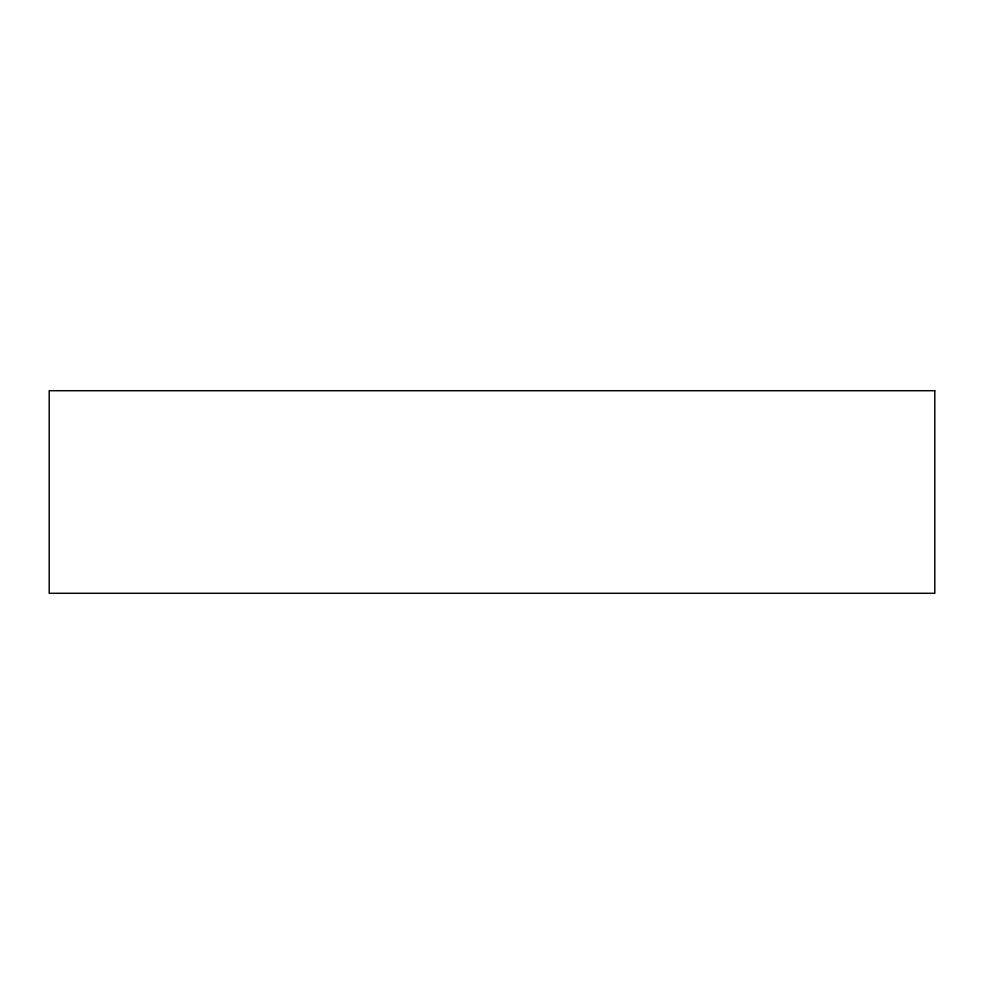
<?xml version="1.0" encoding="UTF-8"?>
<svg xmlns="http://www.w3.org/2000/svg" width="984" height="984" viewBox="0 0 984 984"><rect width="100%" height="100%" fill="white"/><g stroke="black" fill="none" stroke-linecap="round" stroke-linejoin="round"><path stroke-width="1.48" d="M934.8 390.709L49.2 390.709L49.2 593.291L934.8 593.291L934.8 390.709"/></g></svg>
